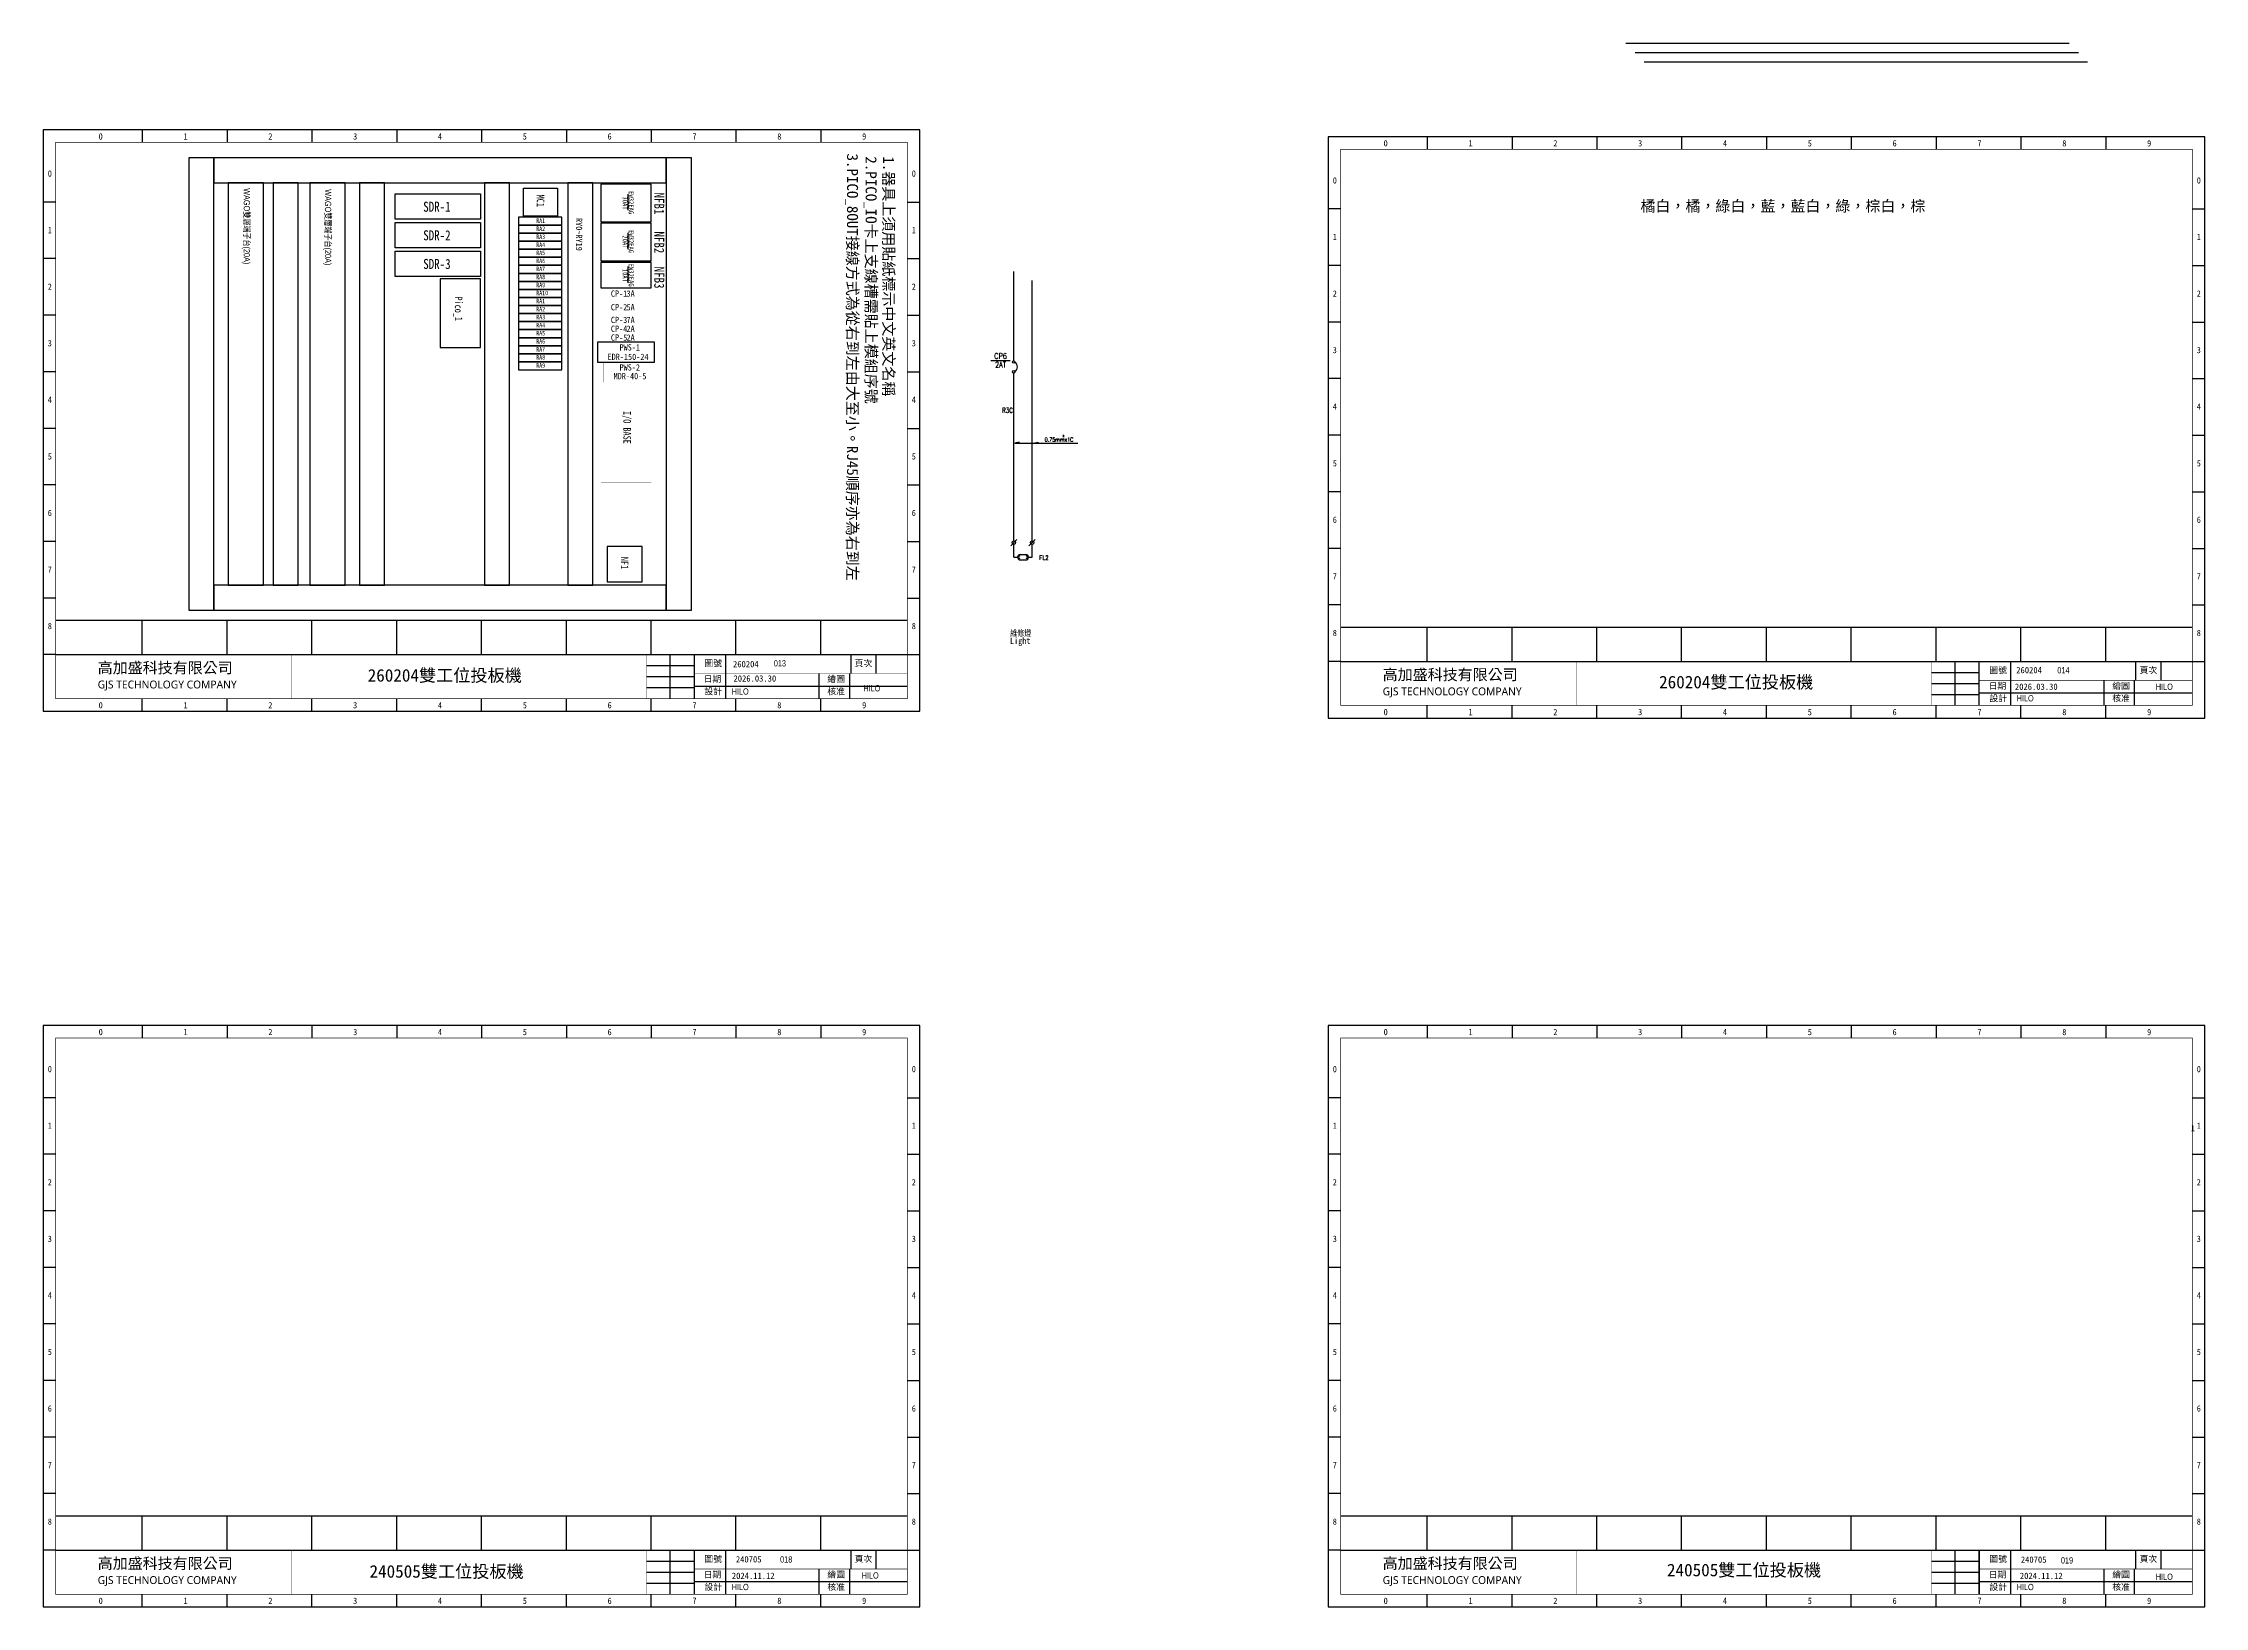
# Model space of a CAD drawing. Header units: millimetres. Extents: x -684 to 5961, y -1281 to 2539.
# Drawn here: x 1229 to 1917, y 4 to 502 of the extents above; entities that cross this region are included whole.
import ezdxf
from ezdxf.enums import TextEntityAlignment as Align

# ---------------------------------------------------------------- set-up
doc = ezdxf.new("R2010")
doc.units = ezdxf.units.MM
doc.header["$LTSCALE"] = 5
doc.header["$MEASUREMENT"] = 0
doc.layers.get('0').update_dxf_attribs({"linetype": 'CONTINUOUS'})
for name, color, linetype in [('2', 2, 'CONTINUOUS'), ('6', 6, 'CONTINUOUS'), ('AIR', 7, 'CONTINUOUS'), ('TEXT', 4, 'CONTINUOUS'), ('圖框', 7, 'CONTINUOUS'), ('文字', 4, 'CONTINUOUS')]:
    doc.layers.add(name, color=color, linetype=linetype)
doc.styles.add('DAYUS', font='romanc.shx', dxfattribs={"height": 25, "bigfont": 'dayus.shx'})
doc.styles.add('MtXpl_', font='mingliub.ttc')
doc.styles.add('sim', font='simplex.shx', dxfattribs={"width": 0.8, "bigfont": 'chineset.shx'})
doc.styles.add('新細明體', font='', dxfattribs={"width": 0.8})
doc.styles.add('標楷體', font='', dxfattribs={"width": 0.8})
doc.styles.add('線號', font='simplex.shx', dxfattribs={"height": 1.5, "bigfont": 'chineset.shx'})
doc.styles.get('新細明體').set_extended_font_data('新細明體')
doc.styles.get('標楷體').set_extended_font_data('標楷體')

# ---------------------------------------------------------------- blocks, each defined once
blk = doc.blocks.new('圖框')
at = {"layer": '圖框'}
for p, q in [((0, 185), (0, 0)), ((279, 185), (0, 185)), ((31.5, 185), (31.5, 181)), ((58.5, 185), (58.5, 181)), ((85.5, 185), (85.5, 181)), ((112.5, 185), (112.5, 181)), ((139.5, 185), (139.5, 181)), ((166.5, 185), (166.5, 181)), ((193.5, 185), (193.5, 181)), ((220.5, 185), (220.5, 181)), ((247.5, 185), (247.5, 181)), ((279, 0), (279, 185)), ((4, 162), (0, 162)), ((275, 162), (279, 162)), ((4, 144), (0, 144)), ((275, 144), (279, 144)), ((4, 126), (0, 126)), ((275, 126), (279, 126)), ((4, 108), (0, 108)), ((275, 108), (279, 108)), ((4, 90), (0, 90)), ((275, 90), (279, 90)), ((4, 72), (0, 72)), ((275, 72), (279, 72)), ((4, 54), (0, 54)), ((275, 54), (279, 54)), ((4, 36), (0, 36)), ((275, 36), (279, 36)), ((4, 28.96), (275, 28.96)), ((31.5, 17.96), (31.5, 28.96)), ((58.5, 17.96), (58.5, 28.96)), ((85.5, 18), (85.5, 29)), ((112.5, 17.96), (112.5, 28.96)), ((139.5, 17.96), (139.5, 28.96)), ((166.5, 17.96), (166.5, 28.96)), ((193.5, 17.96), (193.5, 28.96)), ((220.5, 17.96), (220.5, 28.96)), ((247.5, 17.96), (247.5, 28.96)), ((4, 18), (0, 18)), ((4, 18), (275, 18)), ((192, 14.5), (207.14, 14.5)), ((199.44, 18), (199.44, 4)), ((207.14, 18), (207.14, 4)), ((217.16, 18), (217.16, 4)), ((257, 18), (257, 12)), ((265, 18), (265, 12)), ((275, 18), (279, 18)), ((192, 11), (207.14, 11)), ((192, 7.5), (207.14, 7.5)), ((207.14, 8), (275, 8)), ((0, 0), (279, 0)), ((31.5, 0), (31.5, 4)), ((58.5, 0), (58.5, 4)), ((85.5, 0), (85.5, 4)), ((112.5, 0), (112.5, 4)), ((139.5, 0), (139.5, 4)), ((166.5, 0), (166.5, 4)), ((193.5, 0), (193.5, 4)), ((220.5, 0), (220.5, 4)), ((247.5, 0), (247.5, 4))]:
    blk.add_line(p, q, dxfattribs=at)
at = {"layer": '圖框', "const_width": 0.2}
for points in [[(4, 4), (275, 4), (275, 181), (4, 181)], [(4, 181), (275, 181), (275, 4), (4, 4)]]:
    blk.add_lwpolyline(points, close=True, dxfattribs=at)
at = {"layer": '圖框'}
for points, const_width in [([(4, 18), (275, 18)], 0.2), ([(79, 18), (79, 4)], 0.15), ([(192, 18), (192, 4)], 0.15), ([(207.14, 12), (275, 12)], 0.15)]:
    blk.add_lwpolyline(points, dxfattribs=dict(at, const_width=const_width))
for points in [[(246.85, 12), (246.85, 4)], [(256.58, 12), (256.58, 4)]]:
    blk.add_lwpolyline(points, dxfattribs=at)
at = {"insert": (17.34, 15.57), "char_height": 2, "width": 50.9822, "attachment_point": 1, "style": '線號'}
blk.add_mtext('{\\fMicrosoft JhengHei|b1|i0|c136|p34;\\H1.75x;\\C4;高加盛科技有限公司\\H0.85714x;\\P\\fMicrosoft JhengHei|b0|i0|c136|p34;\\H0.83333x;GJS TECHNOLOGY COMPANY}', dxfattribs=at)
at = {"layer": '圖框', "style": '標楷體', "width": 0.8}
for s, p in [('0', (17.64, 181.9)), ('1', (44.64, 181.9)), ('2', (71.64, 181.9)), ('3', (98.64, 181.9)), ('4', (125.64, 181.9)), ('5', (152.64, 181.9)), ('6', (179.64, 181.9)), ('7', (206.64, 181.9)), ('8', (233.64, 181.9)), ('9', (260.64, 181.9)), ('0', (1.45, 170.09)), ('0', (276.45, 170.09)), ('1', (1.45, 152.09)), ('1', (276.45, 152.09)), ('2', (1.45, 134.09)), ('2', (276.45, 134.09)), ('3', (1.45, 116.09)), ('3', (276.45, 116.09)), ('4', (1.45, 98.09)), ('4', (276.45, 98.09)), ('5', (1.45, 80.09)), ('5', (276.45, 80.09)), ('6', (1.45, 62.09)), ('6', (276.45, 62.09)), ('7', (1.45, 44.09)), ('7', (276.45, 44.09)), ('8', (1.45, 26.09)), ('8', (276.45, 26.09)), ('0', (17.64, 0.9)), ('1', (44.64, 0.9)), ('2', (71.64, 0.9)), ('3', (98.64, 0.9)), ('4', (125.64, 0.9)), ('5', (152.64, 0.9)), ('6', (179.64, 0.9)), ('7', (206.64, 0.9)), ('8', (233.64, 0.9)), ('9', (260.64, 0.9))]:
    blk.add_text(s, height=2, dxfattribs=at).set_placement(p)
at = {"layer": '圖框', "style": 'MtXpl_'}
for s, p in [('圖號', (210.44, 14.24)), ('頁次^J', (258.27, 14.24)), ('設計', (210.44, 5.29)), ('日期', (210.21, 9.25)), ('繪圖', (249.57, 9.25)), ('核准', (249.57, 5.29))]:
    blk.add_text(s, height=2, dxfattribs=at).set_placement(p)

msp = doc.modelspace()

# ---------------------------------------------------------------- linework, layer by layer
for p, q in [((1537.469, 400.732, -0.527), (1537.469, 429.176, 0.002)), ((1543.279, 343.408, -1.097), (1543.279, 426.252)), ((1537.469, 343.408, -1.595), (1537.469, 396.813, -0.6)), ((1536.479, 341.858, -1.148), (1538.459, 343.838, -1.148)), ((1537.469, 338.222, -1.148), (1537.469, 342.288, -1.148)), ((1537.469, 338.222, -1.148), (1538.953, 338.222, -1.148)), ((1539.531, 339.093, -1.148), (1541.273, 339.093, -1.148)), ((1541.852, 338.222, -1.148), (1543.279, 338.222, -1.148)), ((1542.289, 341.858, -1.148), (1544.269, 343.838, -1.148)), ((1543.279, 338.222, -1.127), (1543.279, 342.288, -1.108))]:
    msp.add_line(p, q)
at = {"color": 0, "linetype": 'Continuous'}
msp.add_line((1539.531, 337.352, -1.148), (1541.273, 337.352, -1.148), dxfattribs=at)
for points in [[(1274.854, 465.323), (1274.854, 321.323), (1434.854, 321.323), (1434.854, 465.323)], [(1274.854, 465.323), (1274.854, 321.323), (1282.854, 321.323), (1282.854, 465.323)], [(1282.854, 465.323), (1282.854, 457.323), (1426.854, 457.323), (1426.854, 465.323)], [(1426.854, 465.323), (1426.854, 321.323), (1434.854, 321.323), (1434.854, 465.323)], [(1287.436, 457.323), (1287.436, 329.323), (1298.636, 329.323), (1298.636, 457.323)], [(1301.676, 457.323), (1301.676, 329.323), (1309.676, 329.323), (1309.676, 457.323)], [(1313.384, 457.323), (1313.384, 329.323), (1324.584, 329.323), (1324.584, 457.323)], [(1329.191, 457.323), (1329.191, 329.323), (1337.191, 329.323), (1337.191, 457.323)], [(1368.987, 457.323), (1368.987, 329.323), (1376.987, 329.323), (1376.987, 457.323)], [(1392.197, 455.691), (1392.197, 446.731), (1381.445, 446.731), (1381.445, 455.691)], [(1395.505, 457.323), (1395.505, 329.323), (1403.505, 329.323), (1403.505, 457.323)], [(1367.759, 453.811), (1367.759, 445.811), (1340.559, 445.811), (1340.559, 453.811)], [(1367.759, 444.696), (1367.759, 436.696), (1340.559, 436.696), (1340.559, 444.696)], [(1379.822, 446.469), (1379.822, 443.909), (1393.582, 443.909), (1393.582, 446.469)], [(1379.822, 443.909), (1379.822, 441.349), (1393.582, 441.349), (1393.582, 443.909)], [(1379.822, 441.349), (1379.822, 438.789), (1393.582, 438.789), (1393.582, 441.349)], [(1367.759, 435.582), (1367.759, 427.582), (1340.559, 427.582), (1340.559, 435.582)], [(1379.822, 438.789), (1379.822, 436.229), (1393.582, 436.229), (1393.582, 438.789)], [(1379.822, 436.229), (1379.822, 433.669), (1393.582, 433.669), (1393.582, 436.229)], [(1379.822, 433.669), (1379.822, 431.109), (1393.582, 431.109), (1393.582, 433.669)], [(1354.922, 426.825), (1354.922, 404.948), (1367.722, 404.948), (1367.722, 426.825)], [(1379.822, 431.109), (1379.822, 428.549), (1393.582, 428.549), (1393.582, 431.109)], [(1379.822, 428.549), (1379.822, 425.989), (1393.582, 425.989), (1393.582, 428.549)], [(1379.822, 425.989), (1379.822, 423.429), (1393.582, 423.429), (1393.582, 425.989)], [(1379.822, 423.429), (1379.822, 420.869), (1393.582, 420.869), (1393.582, 423.429)], [(1379.822, 420.869), (1379.822, 418.309), (1393.582, 418.309), (1393.582, 420.869)], [(1379.822, 418.309), (1379.822, 415.749), (1393.582, 415.749), (1393.582, 418.309)], [(1379.822, 415.749), (1379.822, 413.189), (1393.582, 413.189), (1393.582, 415.749)], [(1379.822, 413.189), (1379.822, 410.629), (1393.582, 410.629), (1393.582, 413.189)], [(1379.822, 410.629), (1379.822, 408.069), (1393.582, 408.069), (1393.582, 410.629)], [(1379.822, 408.069), (1379.822, 405.509), (1393.582, 405.509), (1393.582, 408.069)], [(1404.974, 406.687), (1404.974, 400.287), (1423.134, 400.287), (1423.134, 406.687)], [(1379.822, 405.509), (1379.822, 402.949), (1393.582, 402.949), (1393.582, 405.509)], [(1379.822, 402.949), (1379.822, 400.389), (1393.582, 400.389), (1393.582, 402.949)], [(1379.822, 400.389), (1379.822, 397.829), (1393.582, 397.829), (1393.582, 400.389)], [(1282.854, 329.323), (1282.854, 321.323), (1426.854, 321.323), (1426.854, 329.323)]]:
    msp.add_lwpolyline(points, close=True, dxfattribs=at)
at = {"linetype": 'Continuous'}
for points in [[(1406.054, 456.926), (1406.054, 444.926), (1422.054, 444.926), (1422.054, 456.926)], [(1406.054, 444.544), (1406.054, 432.544), (1422.054, 432.544), (1422.054, 444.544)], [(1406.054, 431.948), (1406.054, 423.948), (1422.054, 423.948), (1422.054, 431.948)], [(1407.976, 341.617), (1407.976, 330.417), (1419.176, 330.417), (1419.176, 341.617)]]:
    msp.add_lwpolyline(points, close=True, dxfattribs=at)
at = {"const_width": 0.032}
for points in [[(1408.374, 423.487), (1408.374, 420.687), (1419.734, 420.687), (1419.734, 423.487)], [(1408.374, 420.687), (1408.374, 415.087), (1419.734, 415.087), (1419.734, 420.687)], [(1408.374, 415.087), (1408.374, 412.287), (1419.734, 412.287), (1419.734, 415.087)], [(1408.374, 412.287), (1408.374, 409.487), (1419.734, 409.487), (1419.734, 412.287)], [(1408.374, 409.487), (1408.374, 406.687), (1419.734, 406.687), (1419.734, 409.487)]]:
    msp.add_lwpolyline(points, close=True, dxfattribs=at)
at = {"linetype": 'ByBlock', "const_width": 0.032}
msp.add_lwpolyline([(1406.854, 400.287), (1406.854, 393.887), (1421.254, 393.887), (1421.254, 400.287)], close=True, dxfattribs=at)
at = {"color": 0, "linetype": 'Continuous', "const_width": 0.032}
msp.add_lwpolyline([(1406.054, 393.887), (1406.054, 361.887), (1422.054, 361.887), (1422.054, 393.887)], close=True, dxfattribs=at)
for centre, radius in [((1537.434, 400.337, 0.418), 0.396), ((1537.434, 397.208, 0.418), 0.396), ((1537.469, 342.848, -1.148), 0.56), ((1543.279, 342.848, -1.148), 0.56)]:
    msp.add_circle(centre, radius)
for centre, radius, start, end in [((1536.621, 398.773, 0.418), 1.977, 307.695492, 52.304508), ((1539.531, 338.222, -1.148), 0.871, 90, 270), ((1539.389, 338.222, -1.148), 0.435, 90, 270), ((1541.273, 338.222, -1.148), 0.871, 270, 90), ((1541.416, 338.222, -1.148), 0.435, 270, 90)]:
    msp.add_arc(centre, radius, start, end)
at = {"layer": '2', "color": 2}
for p, q in [((1732.263, 501.774), (1873.375, 501.774)), ((1735.203, 498.834), (1876.291, 498.834)), ((1738.143, 495.894), (1879.255, 495.894))]:
    msp.add_line(p, q, dxfattribs=at)
at = {"layer": '2'}
for p, q in [((1414.646, 453.789), (1414.646, 448.614)), ((1414.646, 441.407), (1414.646, 436.233)), ((1414.656, 430.739), (1414.656, 425.564)), ((1543.699, 374.501, -5.693), (1545.079, 374.871, -5.693)), ((1545.079, 374.871, -5.693), (1545.079, 374.501, -5.693))]:
    msp.add_line(p, q, dxfattribs=at)
at = {"layer": '2', "elevation": -5.693}
msp.add_lwpolyline([(1539.199, 374.501), (1539.199, 374.871), (1537.819, 374.501), (1546.316, 374.501), (1557.858, 374.501)], dxfattribs=at)
at = {"layer": 'TEXT'}
msp.add_line((1530.113, 400.802, 0.418), (1536.273, 400.802, 0.418), dxfattribs=at)

# ---------------------------------------------------------------- block references
at = {"color": 0, "linetype": 'Continuous'}
for p in [(1228.532, 289.222), (1637.531, 287.035), (1228.532, 4.222), (1637.532, 4.222)]:
    msp.add_blockref('圖框', p, dxfattribs=at)
at = {"layer": '文字'}
msp.add_blockref('圖框', (1637.531, 4.222), dxfattribs=at)

# ---------------------------------------------------------------- texts
at = {"linetype": 'Continuous', "style": 'MtXpl_'}
msp.add_text('橘白，橘，綠白，藍，藍白，綠，棕白，棕', height=3.5, dxfattribs=at).set_placement((1736.907, 448.233))
at = {"color": 2, "style": 'sim', "width": 0.8}
msp.add_text('FL2', height=1.4, dxfattribs=at).set_placement((1547.047, 337.332, -1.511), align=Align.CENTER)
at = {"layer": '2', "width": 0.8}
for s, height, style, p in [('WAGO雙層端子台(20A)', 2, '新細明體', (1292.346, 455.659)), ('WAGO雙層端子台(20A)', 2, '新細明體', (1318.185, 455.322)), ('Pico_1', 2.4, '標楷體', (1359.565, 421.205)), ('I/O BASE', 2.4, '標楷體', (1413.19, 384.729)), ('NF1', 2.4, '標楷體', (1412.414, 338.315))]:
    msp.add_text(s, height=height, rotation=270, dxfattribs=dict(at, style=style)).set_placement(p)
at = {"layer": '2', "style": '標楷體', "width": 0.8}
for s, height, p in [('SDR-1', 3.2, (1349.484, 448.161)), ('SDR-2', 3.2, (1349.484, 439.047)), ('RA1', 1.44, (1385.455, 444.616)), ('RA2', 1.44, (1385.455, 442.056)), ('RA3', 1.44, (1385.455, 439.496)), ('RA4', 1.44, (1385.455, 436.936)), ('RA5', 1.44, (1385.455, 434.376)), ('SDR-3', 3.2, (1349.484, 429.933)), ('RA6', 1.44, (1385.455, 431.816)), ('RA7', 1.44, (1385.455, 429.256)), ('RA8', 1.44, (1385.455, 426.696)), ('RA9', 1.44, (1385.455, 424.136)), ('RA10', 1.44, (1385.455, 421.576)), ('RA1', 1.44, (1385.455, 419.016)), ('CP-1', 2, (1409.21, 421.116)), ('3A', 2, (1414.176, 421.122)), ('RA2', 1.44, (1385.455, 416.456)), ('RA3', 1.44, (1385.455, 413.896)), ('CP-2', 2, (1409.21, 416.78)), ('CP-3', 2, (1409.21, 412.722)), ('5A', 2, (1414.176, 416.78)), ('7A', 2, (1414.176, 412.722)), ('RA4', 1.44, (1385.455, 411.336)), ('RA5', 1.44, (1385.455, 408.776)), ('RA6', 1.44, (1385.455, 406.216)), ('CP-4', 2, (1409.21, 409.922)), ('CP-5', 2, (1409.21, 407.122)), ('PWS-1', 2, (1411.951, 403.98)), ('2A', 2, (1414.176, 409.922)), ('2A', 2, (1414.176, 407.122)), ('RA7', 1.44, (1385.455, 403.656)), ('RA8', 1.44, (1385.455, 401.096)), ('RA9', 1.44, (1385.455, 398.536)), ('EDR-150-24', 2, (1408.142, 400.987)), ('PWS-2', 2, (1411.951, 397.614)), ('MDR-40-5', 2, (1410.076, 394.847))]:
    msp.add_text(s, height=height, dxfattribs=at).set_placement(p)
at = {"layer": '2', "linetype": 'Continuous', "style": '標楷體', "width": 0.8}
msp.add_text('MC1', height=2.4, rotation=270, dxfattribs=at).set_placement((1385.641, 453.612))
at = {"layer": '2', "style": '標楷體', "width": 0.8}
for s, height, p in [('30AT', 1.6, (1413.724, 450.936)), ('EW32EAG', 1.6, (1415.692, 451.027)), ('NFB1', 3.2, (1424.594, 450.786)), ('RY0~RY19', 2, (1399.092, 440.933)), ('EW32EAG', 1.6, (1415.692, 438.646)), ('NFB2', 3.2, (1424.594, 438.404)), ('20AT', 1.6, (1413.724, 438.554)), ('10AT', 1.6, (1413.734, 427.885)), ('EW32EAG', 1.6, (1415.702, 427.977)), ('NFB3', 3.2, (1424.594, 427.202))]:
    msp.add_text(s, height=height, rotation=270, dxfattribs=at).set_placement(p, align=Align.MIDDLE)
at = {"layer": '2', "color": 4, "style": 'DAYUS', "width": 0.7}
msp.add_text('R3C', height=1.5, dxfattribs=at).set_placement((1535.442, 384.205, -5.693), align=Align.CENTER)
at = {"layer": '2', "style": 'DAYUS', "width": 0.75}
msp.add_text('0.75mmx1C', height=1.3, dxfattribs=at).set_placement((1551.85, 375.642, -5.693), align=Align.MIDDLE)
at = {"layer": '2', "style": 'DAYUS'}
msp.add_text('2', height=0.588, dxfattribs=at).set_placement((1553.263, 376.783, -5.693), align=Align.MIDDLE)
at = {"layer": '6', "style": 'MtXpl_', "width": 0.8}
for s, p in [('維修燈', (1539.67, 313.023, -6.766)), ('Light', (1539.502, 310.592, -6.766))]:
    msp.add_text(s, height=2, dxfattribs=at).set_placement(p, align=Align.CENTER)
at = {"layer": 'AIR', "style": 'MtXpl_'}
for s, p in [('3.PICO_8OUT接線方式為從右到左由大至小。RJ45順序亦為右到左', (1484.372, 466.691)), ('2.PICO_IO卡上支線槽需貼上模組序號', (1490.3, 465.778)), ('1.器具上須用貼紙標示中文英文名稱', (1495.872, 465.778))]:
    msp.add_text(s, height=3.5, rotation=270, dxfattribs=at).set_placement(p)
at = {"layer": 'TEXT', "style": 'sim', "width": 0.8}
for s, p in [('CP6', (1533.249, 402.244, 0.418)), ('2AT', (1533.249, 399.495, 0.418))]:
    msp.add_text(s, height=1.8, dxfattribs=at).set_placement(p, align=Align.MIDDLE)
at = {"layer": '圖框', "style": '標楷體', "width": 0.8}
msp.add_text('1', height=2, dxfattribs=at).set_placement((1912.088, 155.522))
at = {"layer": '文字', "style": 'MtXpl_'}
for s, height, p in [('260204雙工位投板機', 4, (1331.804, 298.623)), ('260204', 2, (1448.085, 303.198)), ('260204', 2, (1856.531, 301.296)), ('2026.03.30', 2, (1448.235, 298.623)), ('260204雙工位投板機', 4, (1742.852, 296.49)), ('2026.03.30', 2, (1856.105, 296.009)), ('240505雙工位投板機', 4, (1332.385, 13.476)), ('2024.11.12', 2, (1447.717, 13.079)), ('240705', 2, (1448.996, 18.327)), ('240505雙工位投板機', 4, (1745.357, 13.916)), ('2024.11.12', 2, (1857.68, 13.066)), ('240705', 2, (1857.995, 18.222))]:
    msp.add_text(s, height=height, dxfattribs=at).set_placement(p)
at = {"layer": '文字', "style": '新細明體', "width": 0.8}
for s, p in [('013', (1461.063, 303.453)), ('014', (1869.616, 301.239)), ('HILO', (1447.651, 294.506)), ('HILO', (1489.551, 295.507)), ('HILO', (1900.952, 296.002)), ('HILO', (1856.65, 292.319)), ('018', (1463.078, 18.3)), ('HILO', (1489.033, 13.201)), ('019', (1870.747, 17.986)), ('HILO', (1900.952, 12.771)), ('HILO', (1447.651, 9.506)), ('HILO', (1856.65, 9.506))]:
    msp.add_text(s, height=2, dxfattribs=at).set_placement(p)

doc.saveas('drawing.dxf')
